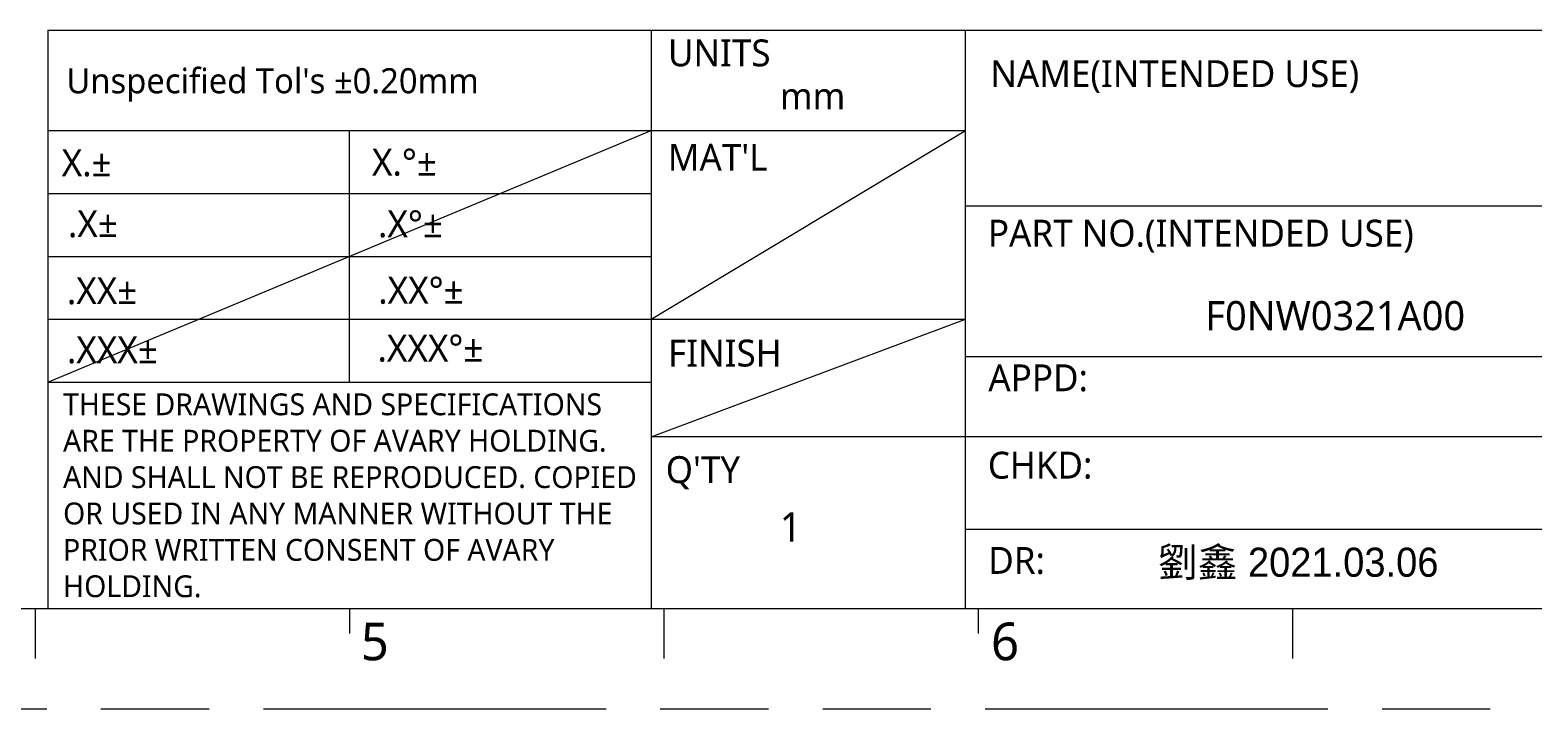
# Model space of a CAD drawing. Extents: x 3811 to 4077, y -444 to -307.
# Drawn here: x 4007.47 to 4049.11, y -444.33 to -425.52 of the extents above; entities that cross this region are included whole.
import ezdxf

# ---------------------------------------------------------------- set-up
doc = ezdxf.new("R2010")
doc.units = 0
doc.linetypes.add('PHANTOM', pattern=[29.5, 9.5, -1.5, 3, -1.5, 3, -1.5, 9.5])
doc.layers.get('0').update_dxf_attribs({"lineweight": 9})
doc.layers.add('0PAPERF', color=2, linetype='PHANTOM', lineweight=9, plot=False)
doc.layers.add('DIM', color=3, linetype='Continuous', lineweight=5)
doc.layers.add('備註', color=1, linetype='Continuous', lineweight=9)
doc.styles.get("Standard").update_dxf_attribs({"font": 'PMingLiU.ttf'})

msp = doc.modelspace()

# ---------------------------------------------------------------- linework, layer by layer
at = {"color": 0}
for p, q in [((4007.96, -425.52), (4007.96, -441.545)), ((4007.611, -441.545), (4007.611, -442.939)), ((4033.739, -441.545), (4033.739, -442.242)), ((4042.448, -441.545), (4042.448, -442.939))]:
    msp.add_line(p, q, dxfattribs=at)
for p, q in [((4007.96, -435.275), (4024.681, -435.275)), ((4050.46, -436.792), (4024.681, -436.792)), ((4033.39, -439.353), (4050.46, -439.353)), ((3937.938, -441.545), (4072.407, -441.545)), ((4016.32, -441.545), (4016.32, -442.242)), ((4025.03, -441.545), (4025.03, -442.939))]:
    msp.add_line(p, q)
msp.add_lwpolyline([(4033.39, -425.52), (4072.407, -425.52), (4072.407, -430.398), (4033.39, -430.398)], close=True)
at = {"layer": '0PAPERF'}
msp.add_line((3933.932, -444.332), (4076.798, -444.332), dxfattribs=at)
at = {"layer": '備註', "color": 0}
for p, q in [((4007.96, -425.52), (4072.407, -425.52)), ((4024.681, -425.52), (4024.681, -441.545)), ((4033.39, -441.545), (4033.39, -425.52)), ((4007.96, -428.307), (4033.39, -428.307)), ((4007.96, -435.275), (4024.681, -428.307)), ((4016.32, -435.275), (4016.32, -428.307)), ((4024.681, -433.533), (4033.39, -428.307)), ((4007.96, -430.049), (4024.681, -430.049)), ((4007.96, -431.791), (4024.681, -431.791)), ((4007.96, -433.533), (4033.39, -433.533)), ((4024.681, -436.792), (4033.39, -433.533)), ((4072.407, -434.578), (4033.39, -434.578))]:
    msp.add_line(p, q, dxfattribs=at)

# ---------------------------------------------------------------- texts
at = {"color": 0, "char_height": 0.7442, "attachment_point": 1}
for s, insert, width in [('{\\fMicrosoft JhengHei|b0|i0|c136|p0;UNITS}', (4025.142, -425.781), 3.46156), ('{\\fMicrosoft JhengHei|b0|i0|c136|p0;X.%%P}', (4008.344, -428.826), 3.46156), ('{\\fMicrosoft JhengHei|b0|i0|c136|p0;.X%%P}', (4008.516, -430.515), 1.26447), ('{\\fMicrosoft JhengHei|b0|i0|c136|p0;.XX%%P}', (4008.487, -432.37), 3.46156), ('{\\fMicrosoft JhengHei|b0|i0|c136|p0;.XX%%D%%P}', (4017.116, -432.358), 3.46156), ('{\\fMicrosoft JhengHei|b0|i0|c136|p0;.XXX%%D%%P}', (4017.095, -433.962), 3.46156), ('{\\fMicrosoft JhengHei|b0|i0|c136|p0;.XXX%%P}', (4008.489, -434.007), 3.46156), ('{\\fMicrosoft JhengHei|b0|i0|c136|p0;FINISH}', (4025.147, -434.099), 3.46156), ("{\\fMicrosoft JhengHei|b0|i0|c136|p0;Q'TY}", (4025.081, -437.329), 2.55179)]:
    msp.add_mtext(s, dxfattribs=dict(at, insert=insert, width=width))
at = {"linetype": 'Continuous', "insert": (4040.037, -433.03), "char_height": 0.8064, "width": 7.9797, "attachment_point": 1, "bg_fill": 2}
msp.add_mtext('{\\fMicrosoft JhengHei|b0|i0|c136|p18;\\C0;F0NW0321A00}', dxfattribs=at)
at = {"color": 3, "insert": (4008.381, -435.589), "char_height": 0.6048, "width": 16.11457, "attachment_point": 1}
msp.add_mtext('{\\fMicrosoft JhengHei|b0|i0|c136|p0;THESE DRAWINGS AND SPECIFICATIONS ARE THE PROPERTY OF AVARY HOLDING. AND SHALL NOT BE REPRODUCED. COPIED OR USED IN ANY MANNER WITHOUT THE PRIOR WRITTEN CONSENT OF AVARY HOLDING.}', dxfattribs=at)
at = {"linetype": 'Continuous', "insert": (4038.723, -439.863), "char_height": 0.8064, "width": 13.43666, "attachment_point": 1}
msp.add_mtext('{\\fPMingLiU|b0|i0|c136|p18;劉鑫 2021.03.06}', dxfattribs=at)
at = {"layer": 'DIM', "color": 0, "char_height": 1.04509, "width": 0.63628, "attachment_point": 1}
for s, insert in [('{\\fMicrosoft JhengHei|b0|i0|c136|p0;5}', (4016.631, -441.939)), ('{\\fMicrosoft JhengHei|b0|i0|c136|p0;6}', (4034.096, -441.939))]:
    msp.add_mtext(s, dxfattribs=dict(at, insert=insert))
at = {"layer": '備註', "color": 0, "attachment_point": 1}
for s, insert, char_height, width in [('{\\fMicrosoft JhengHei|b0|i0|c136|p0;NAME(INTENDED USE)}', (4034.077, -426.356), 0.7442, 14.71789), ('{\\fMicrosoft JhengHei|b0|i0|c136|p0;mm}', (4028.247, -426.977), 0.7442, 3.46156), ('{\\fMicrosoft JhengHei|b0|i0|c136|p0;X.%%D%%P}', (4016.942, -428.81), 0.7442, 3.46156), ("{\\fMicrosoft JhengHei|b0|i0|c136|p0;MAT'L}", (4025.139, -428.676), 0.7442, 3.46156), ('{\\fMicrosoft JhengHei|b0|i0|c136|p0;.X%%D%%P}', (4017.109, -430.519), 0.7442, 3.46156), ('{\\fMicrosoft JhengHei|b0|i0|c136|p0;PART NO.(INTENDED USE)}', (4034.01, -430.776), 0.7442, 15.08271), ('{\\fMicrosoft JhengHei|b0|i0|c136|p0;APPD:}', (4034.022, -434.785), 0.7442, 3.46156), ('{\\fMicrosoft JhengHei|b0|i0|c136|p0;CHKD:}', (4034.007, -437.206), 0.7442, 3.46156), ('{\\fMicrosoft JhengHei|b0|i0|c136|p0;1}', (4028.242, -438.881), 0.81422, 0.80614), ('{\\fMicrosoft JhengHei|b0|i0|c136|p0;DR:}', (4034.02, -439.845), 0.7442, 3.46156)]:
    msp.add_mtext(s, dxfattribs=dict(at, insert=insert, char_height=char_height, width=width))
at = {"layer": '備註', "color": 0, "lineweight": 0, "ltscale": 2, "insert": (4008.472, -426.577), "char_height": 0.69673, "attachment_point": 1}
msp.add_mtext("{\\fMicrosoft JhengHei|b0|i0|c136|p0;Unspecified Tol's %%P0.20mm}", dxfattribs=at)

doc.saveas('drawing.dxf')
